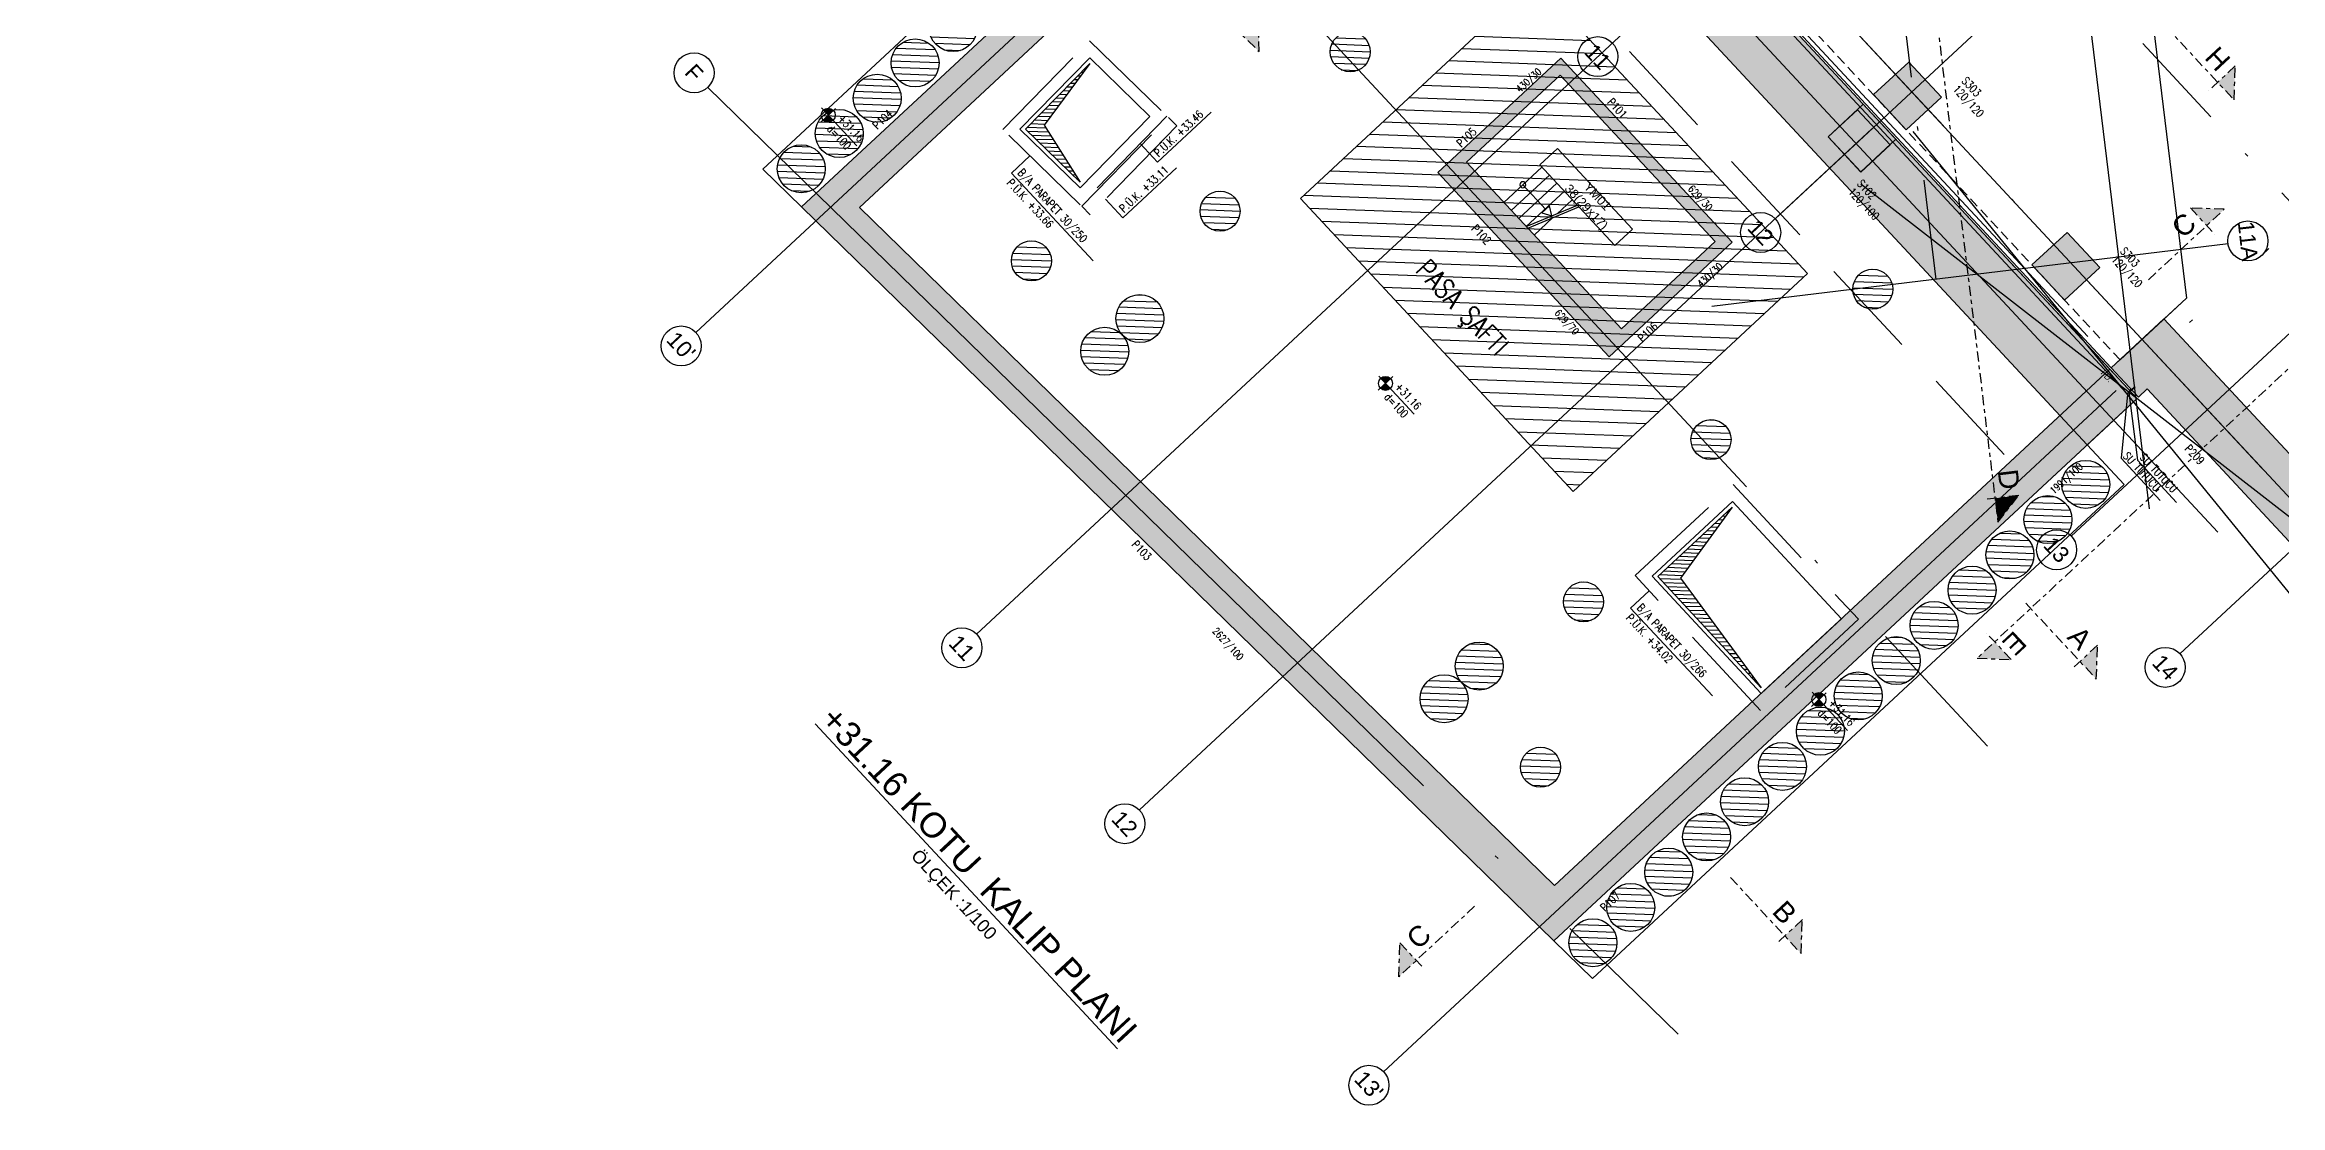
# Model space of a CAD drawing. Header units: millimetres. Extents: x 400392 to 401186, y 4543812 to 4544115.
# Drawn here: x 400437.5 to 400493.3, y 4543972.2 to 4543998.7 of the extents above; entities that cross this region are included whole.
import ezdxf
from ezdxf.enums import TextEntityAlignment as Align

# ---------------------------------------------------------------- set-up
doc = ezdxf.new("R2010")
doc.units = ezdxf.units.MM
for name, pattern in [('ACAD_ISO05W100', [33, 24, -3, 0, -3, 0, -3]), ('AKS', [3, 2.5, -0.25, 0, -0.25]), ('CENTER', [2, 1.25, -0.25, 0.25, -0.25]), ('CONTINU', [0]), ('DASHDOT2', [0.5, 0.25, -0.125, 0, -0.125]), ('HIDDEN', [0.375, 0.25, -0.125]), ('UUC-ST-KAL-I05-101-U-000$0$ACAD_ISO05W100', [33, 24, -3, 0, -3, 0, -3])]:
    doc.linetypes.add(name, pattern=pattern)
for name, color, linetype in [('aks prota', 2, 'AKS'), ('boşluk prota', 2, 'Continuous'), ('boşluk taraması prota', 252, 'Continuous'), ('caks prota', 4, 'Continuous'), ('iderzi_PROTA', 3, 'Continuous'), ('kesit tarama prota', 252, 'Continuous'), ('kiriş prota', 6, 'Continuous'), ('kolon prota', 1, 'Continuous'), ('kolon tarama prota', 252, 'Continuous'), ('lkolon prota', 4, 'Continuous'), ('lperde prota', 4, 'Continuous'), ('merdiven prota', 2, 'Continuous'), ('metraj prota', 2, 'Continuous'), ('not prota', 2, 'Continuous'), ('not yazısı prota', 6, 'Continuous'), ('not çizgisi prota', 4, 'Continuous'), ('perde prota', 1, 'Continuous'), ('PRT-AL-TUNEL_EKSENI', 14, 'DASHDOT2'), ('PRT-MI-ad_dim', 8, 'Continuous'), ('prt-s-taxis', 7, 'Continuous'), ('skesit prota', 7, 'Continuous'), ('st-s_level (kot)', 6, 'Continuous'), ('st-s_levelmark (kot işareti)', 4, 'Continuous'), ('st_s_ölçü', 4, 'Continuous'), ('t35 prota', 3, 'Continuous'), ('taks prota', 7, 'Continuous'), ('tkesit prota', 7, 'Continuous'), ('tkolon prota', 6, 'Continuous'), ('tnot prota', 4, 'Continuous'), ('tperde prota', 6, 'Continuous'), ('tplan prota', 7, 'Continuous'), ('UUC-ST-KAL-I05-101-U-000$0$st_s_su tutucu', 2, 'Continuous')]:
    doc.layers.add(name, color=color, linetype=linetype)
for name, color, linetype, lineweight in [('PRT-Geo-Pile_100', 101, 'Continuous', 30), ('PRT-Geo-Pile_120', 101, 'Continuous', 30), ('PRT-Geo-Pile_No.', 151, 'Continuous', 25)]:
    doc.layers.add(name, color=color, linetype=linetype, lineweight=lineweight)
doc.styles.add('Arial', font='Arial.ttf')
doc.styles.add('OLCU', font='romanstw.shx')
doc.styles.add('prt-kd-kot', font='Arial.ttf')
doc.styles.add('PRT-MI-a_Arial', font='Arial.ttf', dxfattribs={"height": 30})
doc.styles.add('TAKS', font='Arial Unicode.ttf')
doc.styles.add('text25_PROTA', font='Arial.ttf', dxfattribs={"height": 25})
doc.styles.add('tkolon', font='romanstw.shx')
doc.styles.add('TNOT', font='romanstw.shx', dxfattribs={"width": 0.8, "height": 250})
doc.styles.add('TSIMPLEX', font='romanstw.shx')
doc.dimstyles.new('1-50', dxfattribs={"dimtxt": 10, "dimasz": 4, "dimexe": 4, "dimexo": 8, "dimgap": 4, "dimtad": 1, "dimdec": 1, "dimrnd": 0.05, "dimzin": 9, "dimdsep": 46, "dimtxsty": 'OLCU', "dimblk1": 'OBLIQUE', "dimblk2": 'OBLIQUE', "dimsah": 1, "dimcen": 2, "dimdle": 4, "dimclrd": 4, "dimclre": 4, "dimclrt": 3, "dimadec": 1, "dimazin": 0, "dimtfac": 1, "dimtdec": 1, "dimtix": 1, "dimtmove": 2, "dimatfit": 3, "dimldrblk": 'OBLIQUE', "dimfxl": 1, "dimtvp": 1, "dimtolj": 1, "dimtzin": 1, "dimarcsym": 0})
pattern_1 = [(45, (0, 0), (-11.22532015133644, 11.22532015133644), [])]
pattern_2 = [(45, (-15044.71205428304, -24416.46894275728), (-11.22532015133644, 11.22532015133644), [])]

# ---------------------------------------------------------------- blocks, each defined once
blk = doc.blocks.new('_Oblique')
at = {"layer": 'st_s_ölçü', "lineweight": -2}
blk.add_line((-0.5, -0.5), (0.5, 0.5), dxfattribs=at)
blk = doc.blocks.new('PLAN_KOT')
at = {"layer": 'st-s_levelmark (kot işareti)'}
h = blk.add_hatch(color=256, dxfattribs=at)
h.paths.add_polyline_path([(0, 17.5, 0.4142135623730951), (-17.5, 0), (0, 0)])
h.paths.add_polyline_path([(17.5, 0), (0, 0), (0, -17.5, 0.4142135623730951)])
for p, q in [((105, 0), (-25, 0)), ((0, 25), (0, -25))]:
    blk.add_line(p, q, dxfattribs=at)
blk.add_circle((0, 0), 17.5, dxfattribs=at)
at = {"layer": 'st-s_level (kot)', "color": 6, "style": 'OLCU', "width": 0.8}
for tag, p in [('KOT', (22.6700442370493, 9.780006943954504)), ('DÖŞEME_KALINLIĞI', (22.6700442370493, -27.62999305603444))]:
    blk.add_attdef(tag, p, '', height=20, dxfattribs=at)
blk = doc.blocks.new('*U127')
at = {"layer": 'metraj prota', "color": 4}
blk.add_lwpolyline([(-106.5000000000018, 2.216874000532783e-06), (-84.00000000000179, 12.99038327364018), (-84.00000000000179, -12.99037883989309)], close=True, dxfattribs=at)
blk.add_lwpolyline([(0, 0), (-84.00000000000179, 4.341645364570037e-07)], dxfattribs=at)
blk.add_circle((0, -7.319449650822207e-07), 7.5, dxfattribs=at)
blk = doc.blocks.new('Stair_Anotation')
at = {"color": 0, "style": 'PRT-MI-a_Arial'}
blk.add_attdef('M.ADI', text='', height=0.2, dxfattribs=at).set_placement((0, 0), align=Align.BOTTOM_CENTER)
blk.add_attdef('BAS.SAYI-(EN-RIHT)', text='', height=0.2, dxfattribs=at).set_placement((0, -0.07999999999999999), align=Align.TOP_CENTER)
blk = doc.blocks.new('*U132')
at = {"layer": 'PRT-Geo-Pile_120'}
blk.add_circle((0, 0), 0.6, dxfattribs=at)
at = {"layer": 'PRT-Geo-Pile_No.', "style": 'prt-kd-kot'}
blk.add_attdef('Kazık_No:', text='', height=0.2500000000000001, rotation=90, dxfattribs=at).set_placement((-0.2191336971348793, -0.7689588211889175), align=Align.MIDDLE_LEFT)
blk = doc.blocks.new('*U133')
at = {"layer": 'PRT-Geo-Pile_120'}
blk.add_circle((0, 0), 0.6, dxfattribs=at)
at = {"layer": 'PRT-Geo-Pile_No.', "style": 'prt-kd-kot'}
blk.add_attdef('Kazık_No:', text='', height=0.25, rotation=90, dxfattribs=at).set_placement((-1.819e-13, 0.6524854241902815), align=Align.MIDDLE_LEFT)
blk = doc.blocks.new('*U136')
at = {"layer": 'PRT-Geo-Pile_100'}
blk.add_circle((0, 0), 0.5, dxfattribs=at)
at = {"layer": 'PRT-Geo-Pile_No.', "style": 'prt-kd-kot'}
blk.add_attdef('Kazık_No:', text='', height=0.2500000000000001, rotation=90, dxfattribs=at).set_placement((-0.2191336971348793, -0.7689588211889175), align=Align.MIDDLE_LEFT)
blk = doc.blocks.new('*U137')
at = {"layer": 'PRT-Geo-Pile_120'}
blk.add_circle((0, 0), 0.6, dxfattribs=at)
at = {"layer": 'PRT-Geo-Pile_No.', "style": 'prt-kd-kot'}
blk.add_attdef('Kazık_No:', text='', height=0.2500000000000001, rotation=90, dxfattribs=at).set_placement((-0.2191336971348793, -0.7689588211889175), align=Align.MIDDLE_LEFT)
blk = doc.blocks.new('kazık')
at = {"layer": 'kolon tarama prota', "transparency": 33554687}
h = blk.add_hatch(dxfattribs=at)
h.set_pattern_fill('ANSI31', color=256, scale=5)
h.set_pattern_definition(pattern_1)
edge = h.paths.add_edge_path()
edge.add_arc((160186.5205833968, 16244.83767952912), 59.99999999999999, 0, 360)
h = blk.add_hatch(dxfattribs=at)
h.set_pattern_fill('ANSI31', color=256, scale=5)
h.set_pattern_definition([(45, (2044.030974830413, 849.1171589501464), (-11.22532015133644, 11.22532015133644), [])])
edge = h.paths.add_edge_path()
edge.add_arc((159466.6587731464, 16187.3431789016), 50, 0, 360)
h = blk.add_hatch(dxfattribs=at)
h.set_pattern_fill('ANSI31', color=256, scale=5)
h.set_pattern_definition(pattern_1)
edge = h.paths.add_edge_path()
edge.add_arc((160186.5204860886, 16115.43645707509), 59.99999999999999, 0, 360)
h = blk.add_hatch(dxfattribs=at)
h.set_pattern_fill('ANSI31', color=256, scale=5)
h.set_pattern_definition(pattern_1)
edge = h.paths.add_edge_path()
edge.add_arc((160186.5203887764, 15986.0352346168), 59.99999999999999, 0, 360)
h = blk.add_hatch(dxfattribs=at)
h.set_pattern_fill('ANSI31', color=256, scale=5)
h.set_pattern_definition(pattern_1)
edge = h.paths.add_edge_path()
edge.add_arc((160186.5202914682, 15856.63401216277), 59.99999999999999, 0, 360)
h = blk.add_hatch(dxfattribs=at)
h.set_pattern_fill('ANSI31', color=256, scale=5)
h.set_pattern_definition(pattern_1)
edge = h.paths.add_edge_path()
edge.add_arc((160186.52019416, 15727.23278970875), 59.99999999999999, 0, 360)
h = blk.add_hatch(dxfattribs=at)
h.set_pattern_fill('ANSI31', color=256, scale=5)
h.set_pattern_definition([(45, (720.1005589399429, 297.0011267344817), (-11.22532015133644, 11.22532015133644), [])])
edge = h.paths.add_edge_path()
edge.add_arc((158142.7283572559, 15635.22714668592), 50, 0, 360)
h = blk.add_hatch(dxfattribs=at)
h.set_pattern_fill('ANSI31', color=256, scale=5)
h.set_pattern_definition([(45, (2043.99807235779, 297.0021739572767), (-11.22532015133644, 11.22532015133644), [])])
edge = h.paths.add_edge_path()
edge.add_arc((159466.6258706738, 15635.22819390872), 50, 0, 360)
h = blk.add_hatch(dxfattribs=at)
h.set_pattern_fill('ANSI31', color=256, scale=5)
h.set_pattern_definition(pattern_1)
edge = h.paths.add_edge_path()
edge.add_arc((160186.5200968478, 15597.83156725046), 59.99999999999999, 0, 360)
h = blk.add_hatch(dxfattribs=at)
h.set_pattern_fill('ANSI31', color=256, scale=5)
h.set_pattern_definition(pattern_1)
edge = h.paths.add_edge_path()
edge.add_arc((160186.5199995396, 15468.43034479643), 59.99999999999999, 0, 360)
h = blk.add_hatch(dxfattribs=at)
h.set_pattern_fill('ANSI31', color=256, scale=5)
h.set_pattern_definition(pattern_1)
edge = h.paths.add_edge_path()
edge.add_arc((160186.5199021632, 15339.02912240583), 59.99999999999999, 0, 360)
h = blk.add_hatch(dxfattribs=at)
h.set_pattern_fill('ANSI31', color=256, scale=5)
h.set_pattern_definition(pattern_1)
edge = h.paths.add_edge_path()
edge.add_arc((160186.519804855, 15209.62789995181), 59.99999999999999, 0, 360)
h = blk.add_hatch(dxfattribs=at)
h.set_pattern_fill('ANSI31', color=256, scale=5)
h.set_pattern_definition([(45, (790.3016413857113, -212.5602623339728), (-11.22532015133644, 11.22532015133644), [])])
edge = h.paths.add_edge_path()
edge.add_arc((158212.9294397017, 15125.66575761747), 50, 0, 360)
h = blk.add_hatch(dxfattribs=at)
h.set_pattern_fill('ANSI31', color=256, scale=5)
h.set_pattern_definition([(45, (2124.061070114374, -212.5602623339728), (-11.22532015133644, 11.22532015133644), [])])
edge = h.paths.add_edge_path()
edge.add_arc((159546.6888684304, 15125.66575761747), 50, 0, 360)
h = blk.add_hatch(dxfattribs=at)
h.set_pattern_fill('ANSI31', color=256, scale=5)
h.set_pattern_definition(pattern_1)
edge = h.paths.add_edge_path()
edge.add_arc((160186.5197075428, 15080.22667749352), 59.99999999999999, 0, 360)
h = blk.add_hatch(dxfattribs=at)
h.set_pattern_fill('ANSI31', color=256, scale=5)
h.set_pattern_definition(pattern_1)
edge = h.paths.add_edge_path()
edge.add_arc((157422.629965386, 14949.67825628335), 60.00000000000001, 0, 360)
h = blk.add_hatch(dxfattribs=at)
h.set_pattern_fill('ANSI31', color=256, scale=5)
h.set_pattern_definition(pattern_1)
edge = h.paths.add_edge_path()
edge.add_arc((160186.5196102346, 14950.82545503949), 59.99999999999999, 0, 360)
h = blk.add_hatch(dxfattribs=at)
h.set_pattern_fill('ANSI31', color=256, scale=5)
h.set_pattern_definition(pattern_1)
edge = h.paths.add_edge_path()
edge.add_arc((157422.6306877427, 14820.16233506066), 60.00000000000001, 0, 360)
h = blk.add_hatch(dxfattribs=at)
h.set_pattern_fill('ANSI31', color=256, scale=5)
h.set_pattern_definition(pattern_2)
h.paths.add_polyline_path([(159546.7627658466, 14825.51154253475, 1), (159426.7627658466, 14825.51154253475, 1)])
h.paths.add_polyline_path([(159546.7627658466, 14705.51154253475, 1), (159426.7627658466, 14705.51154253475, 1)])
h = blk.add_hatch(dxfattribs=at)
h.set_pattern_fill('ANSI31', color=256, scale=5)
h.set_pattern_definition(pattern_1)
edge = h.paths.add_edge_path()
edge.add_arc((160186.5195129264, 14821.42423258547), 59.99999999999999, 0, 360)
h = blk.add_hatch(dxfattribs=at)
h.set_pattern_fill('ANSI31', color=256, scale=5)
h.set_pattern_definition(pattern_2)
h.paths.add_polyline_path([(158333.0204280009, 14796.17763552504, 1), (158213.0204280009, 14796.17763552504, 1)])
h.paths.add_polyline_path([(158333.0204280009, 14676.17763552504, 1), (158213.0204280009, 14676.17763552504, 1)])
h = blk.add_hatch(dxfattribs=at)
h.set_pattern_fill('ANSI31', color=256, scale=5)
h.set_pattern_definition([(45, (2353.690184214473, -572.7144774144908), (-11.22532015133644, 11.22532015133644), [])])
edge = h.paths.add_edge_path()
edge.add_arc((159776.3179825305, 14765.51154253695), 50, 0, 360)
h = blk.add_hatch(dxfattribs=at)
h.set_pattern_fill('ANSI31', color=256, scale=5)
h.set_pattern_definition(pattern_1)
edge = h.paths.add_edge_path()
edge.add_arc((157422.6314101676, 14690.64641377454), 60.00000000000001, 0, 360)
h = blk.add_hatch(dxfattribs=at)
h.set_pattern_fill('ANSI31', color=256, scale=5)
h.set_pattern_definition(pattern_1)
edge = h.paths.add_edge_path()
edge.add_arc((160186.5194156142, 14692.02301012718), 59.99999999999999, 0, 360)
h = blk.add_hatch(dxfattribs=at)
h.set_pattern_fill('ANSI31', color=256, scale=5)
h.set_pattern_definition([(45, (560.2723444776784, -642.3683604771795), (-11.22532015133644, 11.22532015133644), [])])
edge = h.paths.add_edge_path()
edge.add_arc((157982.9001427937, 14695.85765947426), 50, 0, 360)
h = blk.add_hatch(dxfattribs=at)
h.set_pattern_fill('ANSI31', color=256, scale=5)
h.set_pattern_definition(pattern_1)
edge = h.paths.add_edge_path()
edge.add_arc((157422.6321325243, 14561.13049255185), 60.00000000000001, 0, 360)
h = blk.add_hatch(dxfattribs=at)
h.set_pattern_fill('ANSI31', color=256, scale=5)
h.set_pattern_definition(pattern_1)
edge = h.paths.add_edge_path()
edge.add_arc((160186.519318306, 14562.62178767315), 59.99999999999999, 0, 360)
h = blk.add_hatch(dxfattribs=at)
h.set_pattern_fill('ANSI31', color=256, scale=5)
h.set_pattern_definition(pattern_1)
edge = h.paths.add_edge_path()
edge.add_arc((157422.6328548809, 14431.61457132916), 60.00000000000001, 0, 360)
for name, p, xscale, yscale, zscale, rotation in [('*U133', (160186.5205833968, 16244.83767952912), 99.99999999999999, 99.99999999999999, 99.99999999999999, 269.9999000308423), ('*U136', (159466.6598203709, 16187.34317891255), 100.0000000000001, 100.0000000000001, 100.0000000000001, 270.0012000308424), ('*U133', (160186.5204860886, 16115.43645707509), 99.99999999999999, 99.99999999999999, 99.99999999999999, 269.9999000308423), ('*U133', (160186.5203887764, 15986.0352346168), 99.99999999999999, 99.99999999999999, 99.99999999999999, 269.9999000308423), ('*U133', (160186.5202914682, 15856.63401216277), 99.99999999999999, 99.99999999999999, 99.99999999999999, 269.9999000308423), ('*U133', (160186.52019416, 15727.23278970875), 99.99999999999999, 99.99999999999999, 99.99999999999999, 269.9999000308423), ('*U136', (158142.7294044804, 15635.22714669689), 100.0000000000001, 100.0000000000001, 100.0000000000001, 270.0012000308424), ('*U136', (159466.6269178982, 15635.22819391968), 100.0000000000001, 100.0000000000001, 100.0000000000001, 270.0012000308424), ('*U133', (160186.5200968478, 15597.83156725046), 99.99999999999999, 99.99999999999999, 99.99999999999999, 269.9999000308423), ('*U133', (160186.5199995396, 15468.43034479643), 99.99999999999999, 99.99999999999999, 99.99999999999999, 269.9999000308423), ('*U133', (160186.5199021632, 15339.02912240583), 99.99999999999999, 99.99999999999999, 99.99999999999999, 269.9999000308423), ('*U133', (160186.519804855, 15209.62789995181), 99.99999999999999, 99.99999999999999, 99.99999999999999, 269.9999000308423), ('*U136', (158212.9294397017, 15125.66575761747), 100.0000000000001, 100.0000000000001, 100.0000000000001, 270.0012000308424), ('*U136', (159546.6899156548, 15125.66680484193), 100.0000000000001, 100.0000000000001, 100.0000000000001, 270.0012000308424), ('*U133', (160186.5197075428, 15080.22667749352), 99.99999999999999, 99.99999999999999, 99.99999999999999, 269.9999000308423), ('*U132', (157422.629965386, 14949.67825628335), 100, 100, 100, 270.0012000308424), ('*U133', (160186.5196102346, 14950.82545503949), 99.99999999999999, 99.99999999999999, 99.99999999999999, 269.9999000308423), ('*U132', (157422.6306877427, 14820.16233506066), 100, 100, 100, 270.0012000308424), ('*U133', (160186.5195129264, 14821.42423258547), 99.99999999999999, 99.99999999999999, 99.99999999999999, 269.9999000308423), ('*U136', (159776.3190297549, 14765.51154254791), 100.0000000000001, 100.0000000000001, 100.0000000000001, 270.0012000308424), ('*U132', (157422.6314101676, 14690.64641377454), 100, 100, 100, 270.0012000308424), ('*U133', (160186.5194156142, 14692.02301012718), 99.99999999999999, 99.99999999999999, 99.99999999999999, 269.9999000308423), ('*U136', (157982.9011900181, 14695.85765948523), 100.0000000000001, 100.0000000000001, 100.0000000000001, 270.0012000308424), ('*U132', (157422.6321325243, 14561.13049255185), 100, 100, 100, 270.0012000308424), ('*U133', (160186.519318306, 14562.62178767315), 99.99999999999999, 99.99999999999999, 99.99999999999999, 269.9999000308423), ('*U132', (157422.6328548809, 14431.61457132916), 100, 100, 100, 270.0012000308424)]:
    blk.add_blockref(name, p, dxfattribs=dict(at, xscale=xscale, yscale=yscale, zscale=zscale, rotation=rotation))
at = {"layer": 'PRT-Geo-Pile_100', "xscale": 100.0000000000001, "yscale": 100.0000000000001, "zscale": 100.0000000000001, "rotation": 270.0012000308424}
for p in [(159486.7627658466, 14825.51154253475), (158273.0204280009, 14796.17763552504), (159486.7627658466, 14705.51154253475), (158273.0204280009, 14676.17763552504)]:
    blk.add_blockref('*U137', p, dxfattribs=at)

msp = doc.modelspace()

# ---------------------------------------------------------------- hatches: boundary and pattern name
at = {"layer": 'boşluk taraması prota', "ltscale": 2}
h = msp.add_hatch(dxfattribs=at)
h.set_pattern_fill('ANSI31', color=256, scale=0.09999999999999999, angle=-47.0760060544706, style=0)
h.set_pattern_definition([(357.9239939455294, (398894.3658129196, 4545102.987166674), (0.01150150525653804, 0.3172916093703611), [])])
h.paths.add_polyline_path([(400474.7181027723, 4544000.297181201), (400481.5283785583, 4543992.974603533), (400475.6703164242, 4543987.526382903), (400468.8600406372, 4543994.848960571)])
h = msp.add_hatch(dxfattribs=at)
h.set_pattern_fill('ANSI31', color=256, scale=0.03, angle=-47.0760060544706, style=0)
h.set_pattern_definition([(357.9239939455294, (398895.2107276744, 4545103.76887262), (0.003450451576961416, 0.09518748281110834), [])])
h.paths.add_polyline_path([(400463.5950839114, 4543998.226572517), (400462.4515137849, 4543996.67898578), (400463.3484148229, 4543995.253500981), (400461.9886567108, 4543996.58054954)])
h = msp.add_hatch(dxfattribs=at)
h.set_pattern_fill('ANSI31', color=256, scale=0.03, angle=-47.0760060544706, style=0)
h.set_pattern_definition([(357.9239939455294, (398957.5961419311, 4545025.226068137), (0.003450451576961416, 0.09518748281110834), [])])
h.paths.add_polyline_path([(400479.6481625703, 4543987.131020966), (400478.3575157933, 4543985.355718883), (400480.3735284754, 4543982.616209428), (400477.7856236757, 4543985.398788942)])
at = {"layer": 'kesit tarama prota'}
h = msp.add_hatch(color=256, dxfattribs=at)
h.dxf.hatch_style = 1
h.paths.add_polyline_path([(400467.8121254318, 4543999.370983515), (400467.822454764, 4543998.52251825), (400467.393057466, 4543998.941586216)])
h = msp.add_hatch(color=256, dxfattribs=at)
h.dxf.hatch_style = 1
h.paths.add_polyline_path([(400492.2186795678, 4543998.161352271), (400492.1879414553, 4543997.313381065), (400491.7793249078, 4543997.752735724)])
h = msp.add_hatch(color=256, dxfattribs=at)
h.dxf.hatch_style = 1
h.paths.add_polyline_path([(400491.0967067801, 4543994.610642148), (400491.9446779881, 4543994.579904036), (400491.5053233276, 4543994.171287487)])
h = msp.add_hatch(color=256, dxfattribs=at)
h.dxf.hatch_style = 1
h.paths.add_polyline_path([(400486.8095690385, 4543987.425986156), (400486.2862764131, 4543986.758030448), (400486.213944871, 4543987.353654615)])
h = msp.add_hatch(color=256, dxfattribs=at)
h.dxf.hatch_style = 1
h.paths.add_polyline_path([(400486.6145285163, 4543983.324913686), (400485.7665573107, 4543983.355651798), (400486.2059119698, 4543983.764268346)])
h = msp.add_hatch(color=256, dxfattribs=at)
h.dxf.hatch_style = 1
h.paths.add_polyline_path([(400488.7772206254, 4543983.682408324), (400488.7464825134, 4543982.834437117), (400488.3378659654, 4543983.273791777)])
h = msp.add_hatch(color=256, dxfattribs=at)
h.dxf.hatch_style = 1
h.paths.add_polyline_path([(400481.4000991909, 4543976.821404759), (400481.3693610784, 4543975.973433552), (400480.9607445304, 4543976.412788211)])
h = msp.add_hatch(color=256, dxfattribs=at)
h.dxf.hatch_style = 1
h.paths.add_polyline_path([(400471.34420521, 4543976.240064289), (400471.3134670965, 4543975.392093081), (400471.752821757, 4543975.800709629)])
at = {"layer": 'kolon tarama prota'}
h = msp.add_hatch(color=256, dxfattribs=at)
h.dxf.hatch_style = 1
h.paths.add_polyline_path([(400518.6553771547, 4544000.264360635), (400500.2097405056, 4544020.097567271), (400500.5026436131, 4544020.369978301), (400499.8216160336, 4544021.102236068), (400499.5287129274, 4544020.829825038), (400494.6253143596, 4544026.102080956), (400494.9182174662, 4544026.374491988), (400494.2371898876, 4544027.106749754), (400493.9442867804, 4544026.834338723), (400484.8107421543, 4544036.654952744), (400485.118386575, 4544034.121611848), (400516.7397574112, 4544000.121528586), (400498.5065390216, 4543983.163941873), (400490.4373837542, 4543991.840098018), (400489.1193197742, 4543990.614248377), (400489.8003473533, 4543989.881990612), (400490.0200246833, 4543990.086298883), (400498.2253854661, 4543981.263691185), (400500.4544513333, 4543983.336807238), (400500.7268623644, 4543983.04390413), (400501.4591201316, 4543983.724931709), (400501.1880711564, 4543984.0163703), (400505.4717790917, 4543988.000381636), (400505.7428280688, 4543987.708943045), (400506.4750858345, 4543988.389970623), (400506.2026748015, 4543988.682873731)])
at = {"layer": 'kolon tarama prota', "transparency": 33554687}
h = msp.add_hatch(dxfattribs=at)
h.set_pattern_fill('DOTS', color=2, scale=0.09999999999999999, angle=-47.0760060544706)
h.set_pattern_definition([(312.9239939455294, (398895.2107276744, 4545103.76887262), (0.1703024845397193, 0.04999016787928078), [0, -0.1587499999999998])])
h.paths.add_polyline_path([(400471.8946302538, 4544009.061263779), (400489.7640796513, 4543989.847548547), (400488.5192379481, 4543988.689827569), (400470.6497885524, 4544007.903542803)])
at = {"layer": 'kolon tarama prota'}
h = msp.add_hatch(color=256, dxfattribs=at)
h.dxf.hatch_style = 1
h.paths.add_polyline_path([(400462.8969306271, 4543999.327123635), (400462.1802852312, 4544000.026529823), (400456.3874313263, 4543994.639095883), (400475.1877268669, 4543976.291049382), (400489.7640756997, 4543989.847572315), (400489.0830481211, 4543990.579830082), (400475.2043608068, 4543977.672122926), (400457.8372669867, 4543994.621443976)])
h = msp.add_hatch(color=256, dxfattribs=at)
h.dxf.hatch_style = 1
h.paths.add_polyline_path([(400476.5689697983, 4543990.89337252), (400479.6444524177, 4543993.753688349), (400475.3628273536, 4543998.357397959), (400472.2873447342, 4543995.497082129)])
h.paths.add_polyline_path([(400473.0042334436, 4543995.754124103), (400475.3474582988, 4543997.933412356), (400479.2204668154, 4543993.769057407), (400476.8772419607, 4543991.589769155)], flags=16)
h = msp.add_hatch(color=256, dxfattribs=at)
h.dxf.hatch_style = 1
h.paths.add_polyline_path([(400484.0567904315, 4543998.26015963), (400484.8740235274, 4543997.381450312), (400483.9932711241, 4543996.566413991), (400483.1760380296, 4543997.44512331)])
h = msp.add_hatch(color=256, dxfattribs=at)
h.dxf.hatch_style = 1
h.paths.add_polyline_path([(400482.7753221099, 4543997.068379887), (400483.5925552044, 4543996.189670566), (400482.8602974378, 4543995.508642988), (400482.0430643433, 4543996.387352308)])
h = msp.add_hatch(color=256, dxfattribs=at)
h.dxf.hatch_style = 1
h.paths.add_polyline_path([(400488.0169657893, 4543994.002080735), (400488.8341988837, 4543993.123371415), (400487.9534464809, 4543992.308335094), (400487.1362133864, 4543993.187044413)])

# ---------------------------------------------------------------- linework, layer by layer
at = {"layer": 'aks prota', "ltscale": 10}
for p, q in [((400490.0741459434, 4543987.091367731), (400475.9776040851, 4544103.171308074)), ((400490.0741459425, 4543987.091367729), (400475.9776040851, 4544103.171308074)), ((400505.428375836, 4543974.620134032), (400392.4328112458, 4544096.115771411)), ((400505.428375836, 4543974.620134032), (400392.4328112458, 4544096.115771411)), ((400492.8824593434, 4543988.109815035), (400408.8350194027, 4544078.479709838)), ((400480.7228129334, 4543994.34008993), (400506.2656142795, 4544018.095827065)), ((400480.7228129325, 4543994.34008993), (400506.26561428, 4544018.095827065)), ((400453.7470770902, 4543991.500586019), (400475.8696006835, 4544012.075374516)), ((400491.7789214882, 4543986.506464638), (400468.3046522643, 4544011.746581919)), ((400488.1188936289, 4543986.408367915), (400513.6551361028, 4544010.158005048)), ((400488.1188936275, 4543986.408367915), (400513.6551361019, 4544010.158005047)), ((400490.8343830402, 4543983.467595568), (400516.3706255127, 4544007.2172327)), ((400490.8343830383, 4543983.467595566), (400516.3706255122, 4544007.217232699)), ((400460.7629851908, 4543983.956874484), (400482.8855251884, 4544004.531678239)), ((400464.8320084461, 4543979.561031984), (400486.9648850616, 4544000.145449187)), ((400470.9354988104, 4543973.019135193), (400493.0580388084, 4543993.593938948)), ((400479.1338087772, 4543992.155939446), (400492.0390005996, 4543993.723123027))]:
    msp.add_line(p, q, dxfattribs=at)
for points in [[(400462.9816286373, 4544005.94332999), (400486.0306980154, 4543981.160398141)], [(400454.0442210478, 4543997.624592921), (400478.2938877111, 4543973.95826222)]]:
    msp.add_lwpolyline(points, dxfattribs=at)
at = {"layer": 'boşluk prota', "ltscale": 0.05}
for points in [[(400463.5950839114, 4543998.226572517), (400462.4515137849, 4543996.67898578), (400463.3484148229, 4543995.253500981), (400461.9886567108, 4543996.58054954)], [(400479.6481625703, 4543987.131020966), (400478.3575157933, 4543985.355718883), (400480.3735284754, 4543982.616209428), (400477.7856236757, 4543985.398788942)]]:
    msp.add_lwpolyline(points, close=True, dxfattribs=at)
at = {"layer": 'caks prota', "ltscale": 0.05}
for centre, radius in [((400476.287660792, 4543998.395418639), 0.4999999999968255), ((400476.287660792, 4543998.395418638), 0.5), ((400453.7037072582, 4543997.990721805), 0.4999999999999999), ((400480.3580490495, 4543993.998114334), 0.4999999999968255), ((400480.3580490486, 4543993.998114333), 0.5), ((400492.5350091704, 4543993.786239455), 0.5), ((400453.3815866108, 4543991.160665969), 0.4999999999999999), ((400487.7541275527, 4543986.066388802), 0.4999999999968255), ((400487.7541275518, 4543986.0663888), 0.5), ((400460.3968563071, 4543983.616360694), 0.4999999999999999), ((400490.4682541573, 4543983.127081779), 0.4999999999968255), ((400490.4682541555, 4543983.127081778), 0.5), ((400464.4672445622, 4543979.219056388), 0.4999999999999999), ((400470.5693699266, 4543972.678621404), 0.4999999999999999)]:
    msp.add_circle(centre, radius, dxfattribs=at)
at = {"layer": 'iderzi_PROTA', "linetype": 'ACAD_ISO05W100', "lineweight": 30, "ltscale": 2}
msp.add_lwpolyline([(400484.8107421543, 4544036.654952744), (400485.118386575, 4544034.121611848), (400485.3501132391, 4544033.872453585), (400485.8506332585, 4544029.750851663), (400486.4462749641, 4544029.823185334), (400490.9959546006, 4543992.35821371), (400489.1189792603, 4543990.614614507)], dxfattribs=at)
at = {"layer": 'iderzi_PROTA', "linetype": 'ACAD_ISO05W100', "ltscale": 2}
msp.add_lwpolyline([(400486.4462749641, 4544029.823185334), (400490.9959546006, 4543992.35821371), (400489.3386565908, 4543990.81892278)], dxfattribs=at)
at = {"layer": 'kiriş prota'}
for points in [[(400471.8946302538, 4544009.061263779), (400489.7640796513, 4543989.847548547), (400488.5192379481, 4543988.689827569), (400470.6497885524, 4544007.903542803)], [(400474.7181027723, 4544000.297181201), (400481.5283785583, 4543992.974603533), (400475.6703164242, 4543987.526382903), (400468.8600406372, 4543994.848960571)], [(400475.2808590531, 4543996.096141405), (400477.1536848946, 4543994.082432548), (400476.714330235, 4543993.673816), (400474.8415043936, 4543995.687524859)], [(400479.6532855891, 4543987.2723495), (400482.3773959042, 4543984.343318433), (400480.3684054562, 4543982.474880893), (400477.6442951411, 4543985.40391196)]]:
    msp.add_lwpolyline(points, close=True, dxfattribs=at)
for points in [[(400470.6499508987, 4544007.903366739), (400469.7305636671, 4544008.891914723), (400465.8683275688, 4544005.299888231), (400466.8354791156, 4544004.355924271), (400461.5570874675, 4543999.446947318), (400460.5900031128, 4544000.390845696), (400455.4203720442, 4543995.582892145), (400456.3876315332, 4543994.63890049)], [(400463.593362357, 4543998.367983395), (400465.0962529029, 4543996.901245516), (400463.3501363788, 4543995.112090103), (400461.8472458329, 4543996.578827984), (400463.593362357, 4543998.367983395)], [(400488.5192572349, 4543988.689843789), (400489.438645435, 4543987.701296706), (400476.1550227082, 4543975.347022251), (400475.1877268669, 4543976.291049382)]]:
    msp.add_lwpolyline(points, dxfattribs=at)
at = {"layer": 'kiriş prota', "linetype": 'HIDDEN', "ltscale": 10}
for points in [[(400463.58819769, 4543998.792216027), (400465.5204855343, 4543996.906410182), (400463.3553010458, 4543994.687857471), (400461.4230132014, 4543996.573663318)], [(400465.5562686431, 4543996.871487851), (400465.7709672917, 4543996.661953868), (400463.6057828027, 4543994.443401158), (400463.3910841537, 4543994.652935142)], [(400479.6686546463, 4543987.696335105), (400482.8013815084, 4543984.327949377), (400480.3530363995, 4543982.050895289), (400477.2203095374, 4543985.419281017)]]:
    msp.add_lwpolyline(points, close=True, dxfattribs=at)
at = {"layer": 'kolon prota', "color": 1}
for points in [[(400484.0567904315, 4543998.26015963), (400484.8740235274, 4543997.381450312), (400483.9932711241, 4543996.566413991), (400483.1760380296, 4543997.44512331)], [(400482.7753221099, 4543997.068379887), (400483.5925552044, 4543996.189670566), (400482.8602974378, 4543995.508642988), (400482.0430643433, 4543996.387352308)], [(400488.0169657893, 4543994.002080735), (400488.8341988837, 4543993.123371415), (400487.9534464809, 4543992.308335094), (400487.1362133864, 4543993.187044413)]]:
    msp.add_lwpolyline(points, close=True, dxfattribs=at)
at = {"layer": 'kolon tarama prota'}
for points in [[(400472.5757970624, 4544008.328836402), (400489.0830473993, 4543990.579830869)], [(400487.2866771738, 4543987.543498901), (400489.7640749784, 4543989.847573102), (400489.0830473993, 4543990.579830869), (400486.6056495942, 4543988.275756668)]]:
    msp.add_lwpolyline(points, dxfattribs=at)
at = {"layer": 'kolon tarama prota', "linetype": 'HIDDEN', "ltscale": 10}
msp.add_lwpolyline([(400469.4173716954, 4544006.757019948), (400487.2867071675, 4543987.543466652)], dxfattribs=at)
at = {"layer": 'kolon tarama prota'}
msp.add_lwpolyline([(400482.9197478108, 4543997.206763658), (400483.7369809058, 4543996.328054338), (400482.8582715858, 4543995.510821244), (400482.0410384908, 4543996.389530563)], close=True, dxfattribs=at)
at = {"layer": 'merdiven prota', "linetype": 'HIDDEN', "ltscale": 10}
for p, q in [((400474.8905383809, 4543995.634802299), (400473.9386032834, 4543994.749466446)), ((400475.0778209651, 4543995.433431412), (400474.125885867, 4543994.54809556)), ((400475.2651035492, 4543995.232060526), (400474.3131684512, 4543994.346724674)), ((400475.4523861334, 4543995.030689641), (400474.5004510353, 4543994.145353789)), ((400475.6498841308, 4543994.818334889), (400475.2730764882, 4543994.467889447)), ((400475.1673731748, 4543994.369581344), (400474.6979490332, 4543993.932999035))]:
    msp.add_line(p, q, dxfattribs=at)
for points in [[(400474.5004510353, 4543994.145353789), (400475.7792793713, 4543994.679205913)], [(400474.5367494123, 4543994.106324872), (400475.8155777478, 4543994.640176998)]]:
    msp.add_lwpolyline(points, dxfattribs=at)
at = {"layer": 'not prota', "ltscale": 0.1}
for points in [[(400464.8512123832, 4543996.220640553), (400465.282544869, 4543995.756861152), (400466.6241590274, 4543997.004613355)], [(400462.0981853926, 4543995.914732678), (400461.6344059906, 4543995.483400192), (400463.677488727, 4543993.286626892)], [(400463.9842511308, 4543994.831198106), (400464.4155836166, 4543994.367418705), (400465.7571977759, 4543995.615170908)], [(400477.5724571203, 4543985.040643189), (400477.1086777193, 4543984.609310704), (400479.1517604552, 4543982.412537403)]]:
    msp.add_lwpolyline(points, dxfattribs=at)
at = {"layer": 'perde prota'}
for p, q in [((400475.1877268669, 4543976.291049382), (400456.3874313263, 4543994.639095883)), ((400457.8372669867, 4543994.621443976), (400475.2043608068, 4543977.672122926)), ((400489.0830481211, 4543990.579830082), (400475.2043608068, 4543977.672122926))]:
    msp.add_line(p, q, dxfattribs=at)
for points in [[(400489.1193197742, 4543990.614248377), (400490.4373837542, 4543991.840098018), (400498.5065390216, 4543983.163941873), (400516.7397574112, 4544000.121528586), (400485.118386575, 4544034.121611848), (400484.8107421543, 4544036.654952744), (400493.9442867804, 4544026.834338723)], [(400472.6124099507, 4544008.362887781), (400489.1193197742, 4543990.614248377)], [(400472.7118671052, 4544008.18253051), (400488.9468427994, 4543990.726281816)], [(400457.8372669867, 4543994.621443976), (400462.8969306271, 4543999.327123635), (400462.1802852312, 4544000.026529823), (400456.3874313263, 4543994.639095883)], [(400518.6553771547, 4544000.264360635), (400506.2026748015, 4543988.682873731), (400506.4750858345, 4543988.389970623), (400505.7428280688, 4543987.708943045), (400505.4717790917, 4543988.000381636), (400501.1880711564, 4543984.0163703), (400501.4591201316, 4543983.724931709), (400500.7268623644, 4543983.04390413), (400500.4544513333, 4543983.336807238), (400498.2253854661, 4543981.263691185), (400490.0200246833, 4543990.086298883), (400489.8003473533, 4543989.881990612), (400489.1193197742, 4543990.614248377)], [(400475.1877268669, 4543976.291049382), (400489.7640756997, 4543989.847572315), (400488.9468426057, 4543990.726281635)]]:
    msp.add_lwpolyline(points, dxfattribs=at)
at = {"layer": 'perde prota', "linetype": 'HIDDEN'}
msp.add_lwpolyline([(400472.8320872802, 4544008.567196054), (400489.3389971047, 4543990.818556651)], dxfattribs=at)
at = {"layer": 'perde prota'}
for points in [[(400475.3628273536, 4543998.357397959), (400479.6444524177, 4543993.753688349), (400476.5689697983, 4543990.89337252), (400472.2873447342, 4543995.497082129)], [(400475.3474582988, 4543997.933412356), (400479.2204668154, 4543993.769057407), (400476.8772419607, 4543991.589769155), (400473.0042334436, 4543995.754124103)]]:
    msp.add_lwpolyline(points, close=True, dxfattribs=at)
at = {"layer": 'PRT-AL-TUNEL_EKSENI', "ltscale": 10}
for p, q in [((400484.7444308684, 4543992.822009745), (400471.411150598, 4544102.616766071)), ((400396.1307129669, 4544099.554960684), (400509.1262775576, 4543978.059323307))]:
    msp.add_line(p, q, dxfattribs=at)
at = {"layer": 'skesit prota', "linetype": 'CENTER', "ltscale": 0.2}
for p, q in [((400467.822454764, 4543998.52251825), (400467.8121254318, 4543999.370983515)), ((400492.2186795678, 4543998.161352271), (400491.5596475773, 4543997.54842745)), ((400492.1879414553, 4543997.313381065), (400492.2186795678, 4543998.161352271)), ((400491.0967067801, 4543994.610642148), (400491.7096316009, 4543993.951610157)), ((400491.9446779881, 4543994.579904036), (400491.0967067801, 4543994.610642148)), ((400486.8095690385, 4543987.425986156), (400485.9161327891, 4543987.317488844)), ((400486.2862764131, 4543986.758030448), (400486.8095690385, 4543987.425986156)), ((400486.6145285163, 4543983.324913686), (400486.001603696, 4543983.983945677)), ((400485.7665573107, 4543983.355651798), (400486.6145285163, 4543983.324913686)), ((400488.7772206254, 4543983.682408324), (400488.1181886354, 4543983.069483504)), ((400488.7464825134, 4543982.834437117), (400488.7772206254, 4543983.682408324)), ((400481.4000991909, 4543976.821404759), (400480.7410672009, 4543976.208479939)), ((400481.3693610784, 4543975.973433552), (400481.4000991909, 4543976.821404759)), ((400471.3134670965, 4543975.392093081), (400471.34420521, 4543976.240064289)), ((400471.34420521, 4543976.240064289), (400471.9571300307, 4543975.581032299))]:
    msp.add_line(p, q, dxfattribs=at)
for points in [[(400471.9769275384, 4544104.59035985), (400486.2862764131, 4543986.758030448)], [(400438.4103048737, 4544055.136431523), (400492.1879414553, 4543997.313381065)], [(400513.9250952713, 4544009.544163285), (400485.7665573107, 4543983.355651798)], [(400465.968502094, 4544000.331873308), (400467.822454764, 4543998.52251825)], [(400490.0477337171, 4543992.815673703), (400491.9446779881, 4543994.579904036)], [(400486.9822521806, 4543984.731381387), (400488.7464825134, 4543982.834437117)], [(400479.6051307456, 4543977.870377822), (400481.3693610784, 4543975.973433552)], [(400473.2104113665, 4543977.156323413), (400471.3134670965, 4543975.392093081)]]:
    msp.add_lwpolyline(points, dxfattribs=at)
at = {"layer": 'UUC-ST-KAL-I05-101-U-000$0$st_s_su tutucu', "linetype": 'UUC-ST-KAL-I05-101-U-000$0$ACAD_ISO05W100'}
for points in [[(400472.1882947814, 4544008.971404569), (400489.6962998062, 4543990.147271135)], [(400472.1892190687, 4544008.972229673), (400489.6972240983, 4543990.148096245)], [(400489.5059127845, 4543989.970203968), (400471.9979077582, 4544008.794337402)], [(400489.5068370756, 4543989.971029077), (400471.9988320451, 4544008.795162506)]]:
    msp.add_lwpolyline(points, dxfattribs=at)
at = {"layer": 'UUC-ST-KAL-I05-101-U-000$0$st_s_su tutucu', "linetype": 'UUC-ST-KAL-I05-101-U-000$0$ACAD_ISO05W100', "ltscale": 0.05}
for points in [[(400489.5838447753, 4543990.04938853, -0.5773502691895264), (400489.5831733039, 4543990.052314698), (400489.6088106926, 4543990.076158445, -0.5773502691896774), (400489.6116805645, 4543990.07527687), (400489.6169773596, 4543990.052194271, 0.5773502691898074), (400489.6198472301, 4543990.051312699), (400489.6534108175, 4543990.082528111), (400489.6573960092, 4543990.078243132), (400489.6604117383, 4543990.081047877), (400489.6564265466, 4543990.085332854), (400489.680379251, 4543990.107609779), (400489.6843644432, 4543990.103324801), (400489.6873801737, 4543990.106129545), (400489.6833949829, 4543990.110414522), (400489.69854037, 4543990.124500309), (400489.7137401262, 4543990.120883349), (400489.7175478665, 4543990.124424692), (400489.6962998062, 4543990.147271135), (400489.6924920655, 4543990.143729793), (400489.6949990257, 4543990.128308048), (400489.6798536391, 4543990.114222263), (400489.6758684469, 4543990.118507241), (400489.6728527164, 4543990.115702496), (400489.676837909, 4543990.111417519), (400489.6528852037, 4543990.089140593), (400489.648900012, 4543990.093425572), (400489.6458842815, 4543990.090620828), (400489.6498694732, 4543990.086335851), (400489.6221682872, 4543990.060572693, -0.5773502691899163), (400489.6192984167, 4543990.061454266), (400489.6142254448, 4543990.083561478, 0.5773502691894145), (400489.6113555748, 4543990.08444305), (400489.5747261839, 4543990.050376326, 0.5773502691898413), (400489.5753976558, 4543990.047450157), (400489.5970795476, 4543990.040789875, -0.5773502691890604), (400489.59775102, 4543990.037863706), (400489.570049833, 4543990.01210055), (400489.5660646423, 4543990.016385527), (400489.5630489127, 4543990.013580783), (400489.5670341025, 4543990.009295806), (400489.5430813995, 4543989.98701888), (400489.5390962064, 4543989.991303857), (400489.5360804768, 4543989.988499114), (400489.5400656667, 4543989.984214137), (400489.524920281, 4543989.970128351), (400489.5097205252, 4543989.973745312), (400489.5059127845, 4543989.970203968), (400489.5271608443, 4543989.947357526), (400489.5309685855, 4543989.950898869), (400489.5284616249, 4543989.966320611), (400489.543607011, 4543989.980406398), (400489.5475922031, 4543989.976121418), (400489.5506079341, 4543989.978926163), (400489.5466227424, 4543989.98321114), (400489.5705754478, 4543990.005488066), (400489.5745606385, 4543990.001203089), (400489.577576369, 4543990.004007833), (400489.5735911769, 4543990.008292811), (400489.6071547628, 4543990.039508222, 0.5773502691892096), (400489.6064832918, 4543990.04243439)], [(400489.5839398233, 4543990.048270877, -0.5773502691895264), (400489.5832683532, 4543990.051197045), (400489.608905741, 4543990.075040792, -0.5773502691896774), (400489.6117756143, 4543990.074159218), (400489.6170724095, 4543990.051076619, 0.5773502691898074), (400489.61994228, 4543990.050195047), (400489.6535058664, 4543990.081410458), (400489.6574910586, 4543990.07712548), (400489.6605067872, 4543990.079930225), (400489.6565215955, 4543990.084215201), (400489.680474299, 4543990.106492126), (400489.6844594916, 4543990.102207148), (400489.6874752231, 4543990.105011893), (400489.6834900314, 4543990.109296869), (400489.698635418, 4543990.123382658), (400489.7138351751, 4543990.119765697), (400489.7176429159, 4543990.12330704), (400489.6963948556, 4543990.146153484), (400489.6925871144, 4543990.142612141), (400489.6950940751, 4543990.127190396), (400489.6799486885, 4543990.113104612), (400489.6759634954, 4543990.117389588), (400489.6729477653, 4543990.114584844), (400489.676932957, 4543990.110299866), (400489.652980254, 4543990.088022942), (400489.6489950614, 4543990.09230792), (400489.6459793299, 4543990.089503176), (400489.6499645226, 4543990.085218199), (400489.622263337, 4543990.059455043, -0.5773502691899163), (400489.619393466, 4543990.060336614), (400489.6143204942, 4543990.082443826, 0.5773502691894145), (400489.6114506242, 4543990.083325397), (400489.5748212337, 4543990.049258674, 0.5773502691898413), (400489.5754927057, 4543990.046332506), (400489.597174597, 4543990.039672223, -0.5773502691890604), (400489.5978460694, 4543990.036746055), (400489.5701448815, 4543990.010982897), (400489.5661596907, 4543990.015267875), (400489.5631439607, 4543990.01246313), (400489.5671291514, 4543990.008178153), (400489.5431764475, 4543989.985901227), (400489.5391912558, 4543989.990186205), (400489.5361755257, 4543989.987381462), (400489.540160717, 4543989.983096485), (400489.5250153299, 4543989.969010699), (400489.5098155728, 4543989.972627658), (400489.506007832, 4543989.969086314), (400489.5272558928, 4543989.946239874), (400489.531063634, 4543989.949781217), (400489.5285566738, 4543989.965202959), (400489.5437020604, 4543989.979288746), (400489.547687253, 4543989.975003767), (400489.5507029826, 4543989.977808511), (400489.5467177918, 4543989.982093489), (400489.5706704962, 4543990.004370414), (400489.5746556879, 4543990.000085438), (400489.577671417, 4543990.002890179), (400489.5736862263, 4543990.007175159), (400489.6072498113, 4543990.038390568, 0.5773502691892096), (400489.6065783398, 4543990.041316736)]]:
    msp.add_lwpolyline(points, format="xyb", close=True, dxfattribs=at)

# ---------------------------------------------------------------- block references
at = {"layer": 'PRT-Geo-Pile_100', "xscale": 0.01, "yscale": 0.01, "zscale": 0.01, "rotation": 312.9239939455294}
msp.add_blockref('kazık', (399278.6149929189, 4545050.047022335), dxfattribs=at)
at = {"layer": 'PRT-MI-ad_dim', "xscale": -0.01, "yscale": 0.01, "zscale": 0.01, "rotation": 312.9239931122564}
msp.add_blockref('*U127', (400474.4145708322, 4543995.192134373), dxfattribs=at)
at = {"layer": 'prt-s-taxis'}
ref = msp.add_blockref('Stair_Anotation', (400476.1528858198, 4543994.773859944), dxfattribs=dict(at, xscale=-1.125, yscale=1.125, zscale=1.125, rotation=312.9239939108864))
ref.add_attrib('M.ADI', 'YM01', dxfattribs={"layer": '0', "color": 0, "height": 0.225, "rotation": 312.9239939404266, "style": 'PRT-MI-a_Arial'}).set_placement((400476.1467189435, 4543994.780490724), align=Align.BOTTOM_CENTER)
ref.add_attrib('BAS.SAYI-(EN-RIHT)', '38(29x17)', dxfattribs={"layer": '0', "color": 0, "height": 0.225, "rotation": 312.9239939404266, "style": 'PRT-MI-a_Arial'}).set_placement((400476.0857283412, 4543994.713916097), align=Align.TOP_CENTER)
at = {"layer": 'st-s_level (kot)', "linetype": 'CONTINU', "ltscale": 0.1, "xscale": 0.01, "yscale": 0.01, "zscale": 0.01, "rotation": 312.9239939455294}
for p in [(400457.0568098952, 4543996.929471445), (400470.9825473065, 4543990.227314643), (400481.8140033293, 4543982.320971496)]:
    msp.add_blockref('PLAN_KOT', p, dxfattribs=at).add_auto_attribs({'KOT': '+31.16', 'DÖŞEME_KALINLIĞI': 'd=100'})

# ---------------------------------------------------------------- texts
at = {"layer": 'iderzi_PROTA', "linetype": 'ACAD_ISO05W100', "style": 'text25_PROTA'}
msp.add_text('İ.D.', height=0.1499999999990476, rotation=312.9239939495117, dxfattribs=at).set_placement((400488.8424606761, 4543990.477437292))
at = {"layer": 'lkolon prota', "style": 'tkolon', "width": 0.8}
for s, height, rotation, p in [('120/120', 0.1999999999987301, 312.9239939495117, (400485.1471333732, 4543997.570676483)), ('120/100', 0.1999999999999999, 312.9239939404266, (400482.5329603604, 4543995.002866722)), ('120/120', 0.1999999999987301, 312.9239939495117, (400489.1073087309, 4543993.312597588))]:
    msp.add_text(s, height=height, rotation=rotation, dxfattribs=at).set_placement(p)
at = {"layer": 'lperde prota', "style": 'tkolon', "width": 0.8}
for s, rotation, p in [('430/30', 42.5635089941288, (400474.2843158855, 4543997.549804932)), ('629/30', 312.5635096554428, (400478.5964361536, 4543995.13773777)), ('430/30', 42.5635089941288, (400478.8113626954, 4543992.682211766)), ('629/70', 312.5635096554428, (400475.2617716761, 4543992.036372954)), ('1991/100', 42.5635089941288, (400487.6248904895, 4543987.511713049)), ('2627/100', 312.5635096554428, (400466.7097459761, 4543984.082663728))]:
    msp.add_text(s, height=0.1799999999999999, rotation=rotation, dxfattribs=at).set_placement(p, align=Align.MIDDLE_LEFT)
at = {"layer": 'not yazısı prota', "ltscale": 0.05, "style": 'TSIMPLEX', "width": 0.8}
for height, rotation, p in [(0.2, 312.9239939404266, (400489.3986107949, 4543988.396437014)), (0.1999999999987302, 312.9239939495117, (400489.8182545216, 4543988.360300571)), (0.1999999999987302, 312.9239939495117, (400489.8182545216, 4543988.360300571))]:
    msp.add_text('SU TUTUCU', height=height, rotation=rotation, dxfattribs=at).set_placement(p)
at = {"layer": 't35 prota', "style": 'Arial'}
msp.add_text('ÖLÇEK :1/100', height=0.3199999999999999, rotation=312.9239939404266, dxfattribs=at).set_placement((400460.1924217301, 4543977.439815042), align=Align.MIDDLE)
at = {"layer": 'taks prota', "style": 'TAKS'}
for s, height, rotation, p in [('11', 0.3999999999974604, 312.9239939495117, (400476.287660792, 4543998.395418639)), ('11', 0.4, 312.9239939495117, (400476.287660792, 4543998.395418638)), ('F', 0.4, 312.9239939404266, (400453.7037072582, 4543997.990721805)), ('12', 0.3999999999974604, 312.9239939495117, (400480.3560059662, 4543994.000311107)), ('12', 0.4, 312.9239939495117, (400480.3560059657, 4543994.000311106)), ('11A', 0.4, 276.4291614519458, (400492.5350091704, 4543993.786239455)), ("10'", 0.4, 312.9239939404266, (400453.3815866108, 4543991.160665969)), ('13', 0.3999999999974604, 312.9239939495117, (400487.7541275527, 4543986.066388802)), ('13', 0.4, 312.9239939495117, (400487.7541275518, 4543986.0663888)), ('11', 0.4, 312.9239939404266, (400460.3968563071, 4543983.616360694)), ('14', 0.3999999999974604, 312.9239939495117, (400490.4682541573, 4543983.127081779)), ('14', 0.4, 312.9239939495117, (400490.4682541555, 4543983.127081778)), ('12', 0.4, 312.9239939404266, (400464.4652014789, 4543979.221253161)), ("13'", 0.4, 312.9239939404266, (400470.5693699266, 4543972.678621404))]:
    msp.add_text(s, height=height, rotation=rotation, dxfattribs=at).set_placement(p, align=Align.MIDDLE_CENTER)
at = {"layer": 'tkesit prota', "style": 'Arial'}
for s, height, rotation, p in [('H', 0.4999999999968255, 312.9239939495117, (400491.4261484393, 4543998.352735234)), ('C', 0.4999999999999999, 42.9239939495117, (400490.9155634386, 4543993.827634254)), ('D', 0.4999999999968254, 276.9239939230836, (400486.2808899679, 4543988.046656334)), ('E', 0.4999999999968255, 222.9239939592802, (400486.7055593566, 4543984.066870816)), ('A', 0.4999999999999999, 312.9239939404266, (400487.9942127331, 4543983.863551666)), ('B', 0.4999999999999999, 312.9239939404266, (400480.6170912986, 4543977.002548101)), ('C', 0.4999999999999999, 42.9239939495117, (400471.7971191732, 4543976.046753809))]:
    msp.add_text(s, height=height, rotation=rotation, dxfattribs=at).set_placement(p)
at = {"layer": 'tkolon prota', "style": 'tkolon', "width": 0.8}
for s, height, rotation, p in [('S303', 0.1999999999987301, 312.9239939495117, (400485.3668107032, 4543997.774984756)), ('S102', 0.1999999999999999, 312.9239939404266, (400482.7526376909, 4543995.207174996)), ('S303', 0.1999999999987301, 312.9239939495117, (400489.3269860595, 4543993.516905859))]:
    msp.add_text(s, height=height, rotation=rotation, dxfattribs=at).set_placement(p)
at = {"layer": 'tnot prota', "style": 'TNOT', "width": 0.8}
for s, rotation, p in [('P.Ü.K. +33.46', 42.9239939495117, (400465.2443341138, 4543995.944783237)), ('B/A PARAPET 30/250', 312.9239939404266, (400461.8489603018, 4543995.546379931)), ('P.Ü.K. +33.11', 42.9239939495117, (400464.3773728614, 4543994.55534079)), ('P.Ü.K. +33.66', 312.9239939404266, (400461.5769788455, 4543995.29342683)), ('P.Ü.K. +34.02', 312.9239939404266, (400477.0512505746, 4543984.419337343)), ('B/A PARAPET 30/266', 312.9239939404266, (400477.323232031, 4543984.672290443))]:
    msp.add_text(s, height=0.2, rotation=rotation, dxfattribs=at).set_placement(p, align=Align.MIDDLE_LEFT)
at = {"layer": 'tperde prota', "style": 'tkolon', "width": 0.8}
for s, height, rotation, p in [('P101', 0.2, 313.3932852155076, (400476.5867043864, 4543997.308734367)), ('P104', 0.2, 43.39328521550762, (400458.2124954346, 4543996.633997957)), ('P105', 0.2, 43.39328521550762, (400472.807498422, 4543996.185686163)), ('P102', 0.2, 313.3932852155076, (400473.1884254529, 4543994.148205684)), ('PASA ŞAFTI', 0.4999999999999999, 313.3932852155076, (400471.8864971558, 4543993.199437987)), ('P106', 0.2, 43.39328521550762, (400477.3345452324, 4543991.318092998)), ('P209', 0.1999999999987302, 313.3932852246724, (400491.0147442697, 4543988.648101746)), ('P103', 0.2, 313.3932852155076, (400464.7000142089, 4543986.253660323)), ('P107', 0.2, 43.39328521550762, (400476.3969871858, 4543977.081580791))]:
    msp.add_text(s, height=height, rotation=rotation, dxfattribs=at).set_placement(p, align=Align.MIDDLE_LEFT)
at = {"layer": 'tplan prota', "style": 'Arial'}
msp.add_text('%%U+31.16 KOTU  KALIP PLANI', height=0.6249999999999999, rotation=312.9239939404266, dxfattribs=at).set_placement((400460.8273038822, 4543977.950836499), align=Align.MIDDLE)

# ---------------------------------------------------------------- leaders
at = {"layer": 'not çizgisi prota'}
for points in [[(400489.5271608443, 4543989.947357526), (400489.3646133156, 4543988.355647035), (400490.3436451573, 4543987.296847602)], [(400489.5602151188, 4543990.000372002), (400489.773041056, 4543988.305659737), (400490.7520728987, 4543987.246860307)]]:
    msp.add_leader(points, dimstyle='1-50', override={"dimasz": 12, "dimgap": 4, "dimtad": 0}, dxfattribs=at)

doc.saveas('drawing.dxf')
